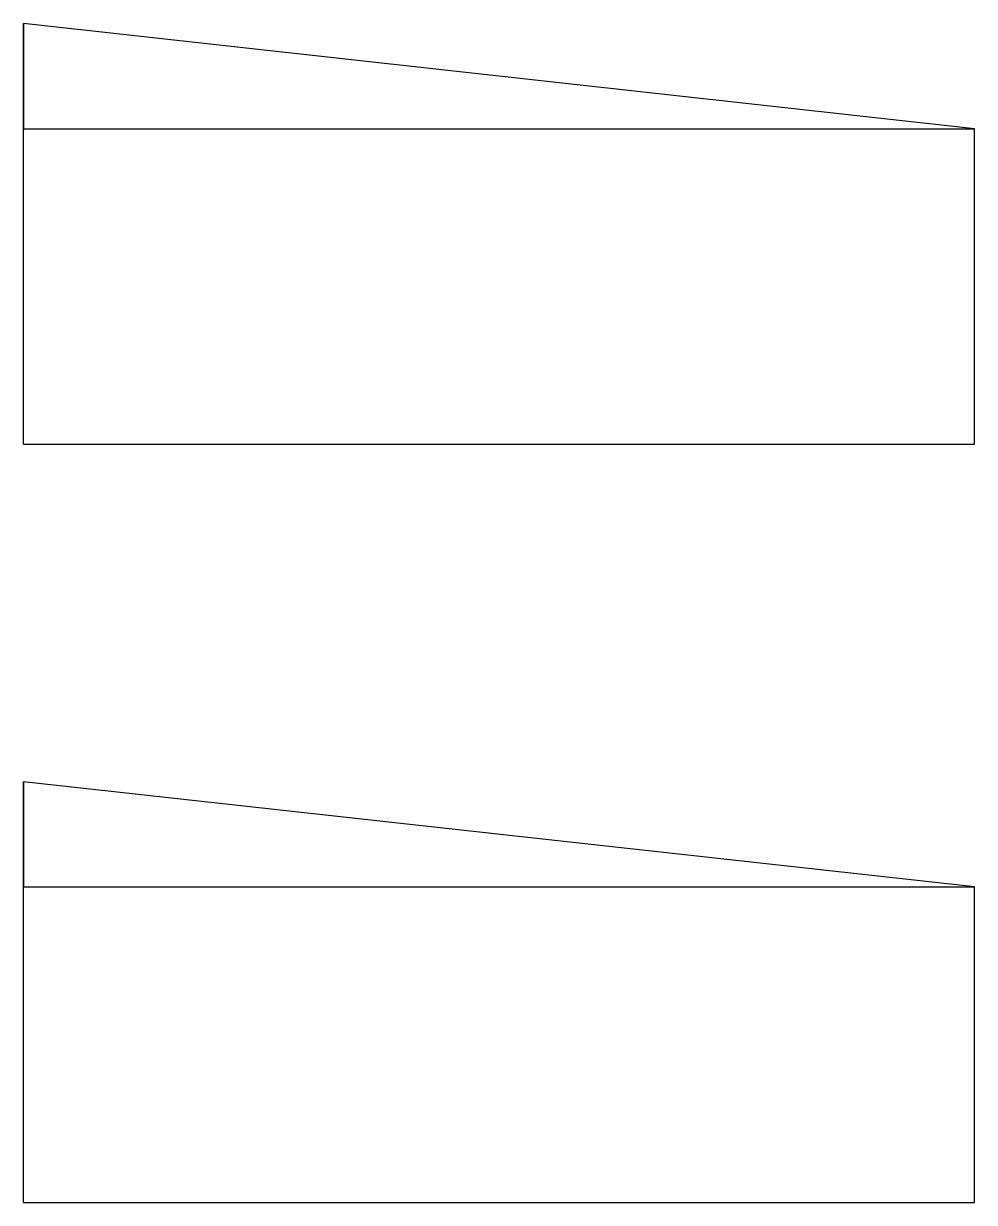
# Model space of a CAD drawing. Header units: inches. Extents: x 62067 to 68611, y -6056 to -4501.
# Drawn here: x 63848.1 to 64173.7, y -5850.2 to -5446.7 of the extents above; entities that cross this region are included whole.
import ezdxf

# ---------------------------------------------------------------- set-up
doc = ezdxf.new("R2010")
doc.units = ezdxf.units.IN
doc.header["$MEASUREMENT"] = 0
doc.layers.add('ELEVATION', color=6, linetype='Continuous', lineweight=30)

msp = doc.modelspace()

# ---------------------------------------------------------------- linework, layer by layer
at = {"layer": 'ELEVATION'}
for p, q in [((64173.73, -5482.65), (63848.08, -5446.65)), ((63848.08, -5446.65), (63848.08, -5482.65)), ((63848.08, -5482.65), (63848.08, -5446.65)), ((63848.08, -5482.65), (64173.73, -5482.65)), ((63848.08, -5590.65), (63848.08, -5482.65)), ((64173.73, -5590.65), (64173.73, -5482.65)), ((63848.08, -5590.65), (64173.73, -5590.65)), ((64173.73, -5742.24), (63848.08, -5706.24)), ((63848.08, -5706.24), (63848.08, -5742.24)), ((63848.08, -5742.24), (63848.08, -5706.24)), ((63848.08, -5742.24), (64173.73, -5742.24)), ((63848.08, -5850.24), (63848.08, -5742.24)), ((64173.73, -5850.24), (64173.73, -5742.24)), ((63848.08, -5850.24), (64173.73, -5850.24))]:
    msp.add_line(p, q, dxfattribs=at)

doc.saveas('drawing.dxf')
